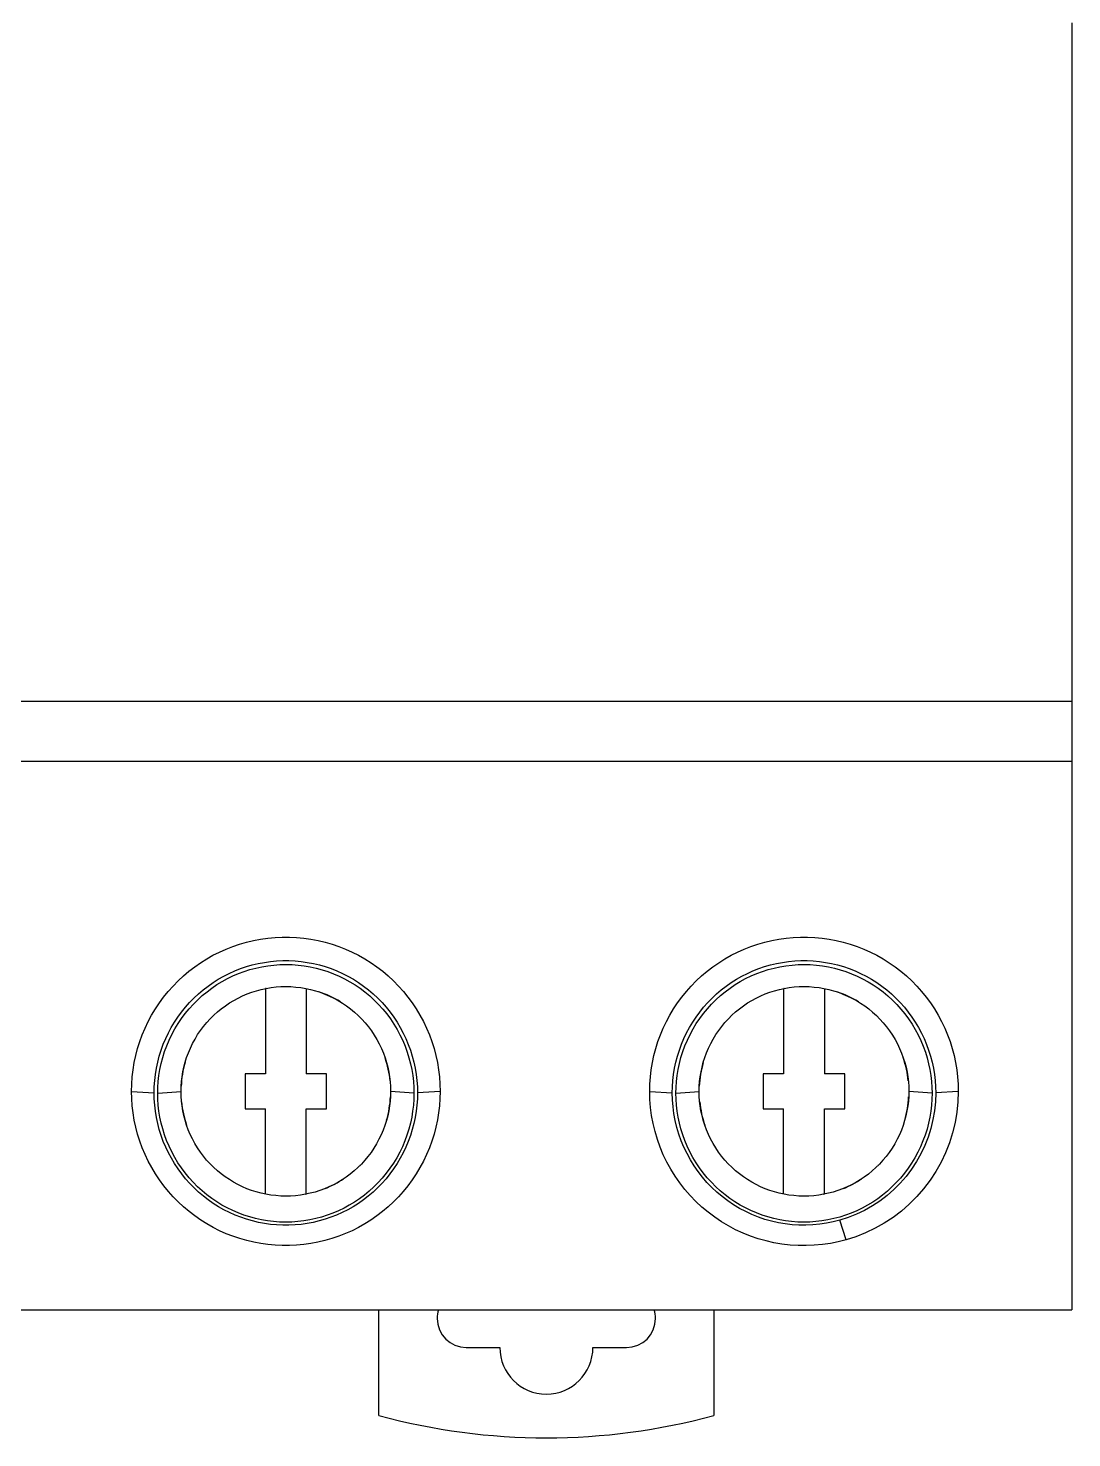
# Model space of a CAD drawing. Header units: millimetres. Extents: x 3609 to 5941, y 2453 to 3731.
# Drawn here: x 5596.36 to 5630.7, y 3349.38 to 3395.75 of the extents above; entities that cross this region are included whole.
import ezdxf

# ---------------------------------------------------------------- set-up
doc = ezdxf.new("R2010")
doc.units = ezdxf.units.MM

msp = doc.modelspace()

# ---------------------------------------------------------------- linework, layer by layer
for p, q in [((5630.697, 3395.923), (5630.697, 3373.609)), ((5562.029, 3373.609), (5630.697, 3373.609)), ((5630.697, 3373.609), (5630.697, 3371.635)), ((5562.029, 3371.635), (5630.697, 3371.635)), ((5630.697, 3371.635), (5630.697, 3353.593)), ((5602.872, 3365.455), (5603.094, 3365.542)), ((5603.094, 3365.542), (5603.319, 3365.618)), ((5603.319, 3365.618), (5603.547, 3365.684)), ((5603.547, 3365.684), (5603.778, 3365.739)), ((5603.778, 3365.739), (5604.011, 3365.783)), ((5604.011, 3365.783), (5604.247, 3365.817)), ((5604.247, 3365.817), (5604.483, 3365.839)), ((5604.483, 3365.839), (5604.72, 3365.85)), ((5604.72, 3365.85), (5604.958, 3365.85)), ((5604.958, 3365.85), (5605.195, 3365.839)), ((5605.195, 3365.839), (5605.431, 3365.817)), ((5605.431, 3365.817), (5605.667, 3365.783)), ((5605.667, 3365.783), (5605.9, 3365.739)), ((5605.9, 3365.739), (5606.131, 3365.684)), ((5606.131, 3365.684), (5606.359, 3365.618)), ((5606.359, 3365.618), (5606.584, 3365.542)), ((5606.584, 3365.542), (5606.806, 3365.455)), ((5619.92, 3365.455), (5620.141, 3365.542)), ((5620.141, 3365.542), (5620.366, 3365.618)), ((5620.366, 3365.618), (5620.594, 3365.684)), ((5620.594, 3365.684), (5620.825, 3365.739)), ((5620.825, 3365.739), (5621.059, 3365.783)), ((5621.059, 3365.783), (5621.294, 3365.817)), ((5621.294, 3365.817), (5621.53, 3365.839)), ((5621.53, 3365.839), (5621.767, 3365.85)), ((5621.767, 3365.85), (5622.005, 3365.85)), ((5622.005, 3365.85), (5622.242, 3365.839)), ((5622.242, 3365.839), (5622.479, 3365.817)), ((5622.479, 3365.817), (5622.714, 3365.783)), ((5622.714, 3365.783), (5622.947, 3365.739)), ((5622.947, 3365.739), (5623.178, 3365.684)), ((5623.178, 3365.684), (5623.407, 3365.618)), ((5623.407, 3365.618), (5623.632, 3365.542)), ((5623.632, 3365.542), (5623.853, 3365.455)), ((5601.84, 3364.871), (5602.035, 3365.007)), ((5602.035, 3365.007), (5602.236, 3365.133)), ((5602.236, 3365.133), (5602.443, 3365.25)), ((5602.443, 3365.25), (5602.655, 3365.358)), ((5602.655, 3365.358), (5602.872, 3365.455)), ((5603.934, 3364.981), (5604.133, 3365.019)), ((5604.133, 3365.019), (5604.333, 3365.047)), ((5604.333, 3365.047), (5604.535, 3365.066)), ((5604.535, 3365.066), (5604.738, 3365.076)), ((5604.738, 3365.076), (5604.94, 3365.076)), ((5604.94, 3365.076), (5605.143, 3365.066)), ((5605.143, 3365.066), (5605.345, 3365.047)), ((5605.345, 3365.047), (5605.545, 3365.019)), ((5605.545, 3365.019), (5605.744, 3364.981)), ((5606.806, 3365.455), (5607.023, 3365.357)), ((5607.023, 3365.357), (5607.235, 3365.25)), ((5607.235, 3365.25), (5607.442, 3365.133)), ((5607.442, 3365.133), (5607.643, 3365.006)), ((5607.643, 3365.006), (5607.838, 3364.87)), ((5618.887, 3364.871), (5619.082, 3365.007)), ((5619.082, 3365.007), (5619.283, 3365.133)), ((5619.283, 3365.133), (5619.49, 3365.25)), ((5619.49, 3365.25), (5619.703, 3365.358)), ((5619.703, 3365.358), (5619.92, 3365.455)), ((5620.981, 3364.981), (5621.18, 3365.019)), ((5621.18, 3365.019), (5621.381, 3365.047)), ((5621.381, 3365.047), (5621.582, 3365.066)), ((5621.582, 3365.066), (5621.785, 3365.076)), ((5621.785, 3365.076), (5621.987, 3365.076)), ((5621.987, 3365.076), (5622.19, 3365.066)), ((5622.19, 3365.066), (5622.392, 3365.047)), ((5622.392, 3365.047), (5622.592, 3365.019)), ((5622.592, 3365.019), (5622.792, 3364.981)), ((5623.853, 3365.455), (5624.07, 3365.357)), ((5624.07, 3365.357), (5624.282, 3365.25)), ((5624.282, 3365.25), (5624.489, 3365.133)), ((5624.489, 3365.133), (5624.69, 3365.006)), ((5624.69, 3365.006), (5624.885, 3364.87)), ((5601.295, 3364.41), (5601.469, 3364.572)), ((5601.469, 3364.572), (5601.651, 3364.726)), ((5601.651, 3364.726), (5601.84, 3364.871)), ((5602.618, 3364.462), (5602.795, 3364.562)), ((5602.795, 3364.562), (5602.976, 3364.654)), ((5602.919, 3364.484), (5603.099, 3364.571)), ((5602.976, 3364.654), (5603.161, 3364.737)), ((5603.099, 3364.571), (5603.282, 3364.65)), ((5603.161, 3364.737), (5603.35, 3364.812)), ((5603.282, 3364.65), (5603.469, 3364.719)), ((5603.35, 3364.812), (5603.542, 3364.877)), ((5603.469, 3364.719), (5603.659, 3364.78)), ((5603.542, 3364.877), (5603.736, 3364.934)), ((5603.659, 3364.78), (5603.852, 3364.832)), ((5603.736, 3364.934), (5603.934, 3364.981)), ((5603.852, 3364.832), (5604.048, 3364.874)), ((5604.048, 3364.874), (5604.246, 3364.907)), ((5604.246, 3364.907), (5604.445, 3364.931)), ((5604.445, 3364.931), (5604.645, 3364.945)), ((5604.645, 3364.945), (5604.846, 3364.949)), ((5604.846, 3364.949), (5605.046, 3364.944)), ((5605.046, 3364.944), (5605.246, 3364.93)), ((5605.246, 3364.93), (5605.445, 3364.905)), ((5605.445, 3364.905), (5605.642, 3364.872)), ((5605.642, 3364.872), (5605.838, 3364.829)), ((5605.744, 3364.981), (5605.942, 3364.934)), ((5605.838, 3364.829), (5606.03, 3364.777)), ((5605.942, 3364.934), (5606.136, 3364.877)), ((5606.03, 3364.777), (5606.22, 3364.715)), ((5606.136, 3364.877), (5606.328, 3364.812)), ((5606.22, 3364.715), (5606.407, 3364.645)), ((5606.328, 3364.812), (5606.517, 3364.737)), ((5606.407, 3364.645), (5606.59, 3364.566)), ((5606.517, 3364.737), (5606.702, 3364.654)), ((5606.59, 3364.566), (5606.769, 3364.479)), ((5606.702, 3364.654), (5606.883, 3364.562)), ((5606.883, 3364.562), (5607.06, 3364.462)), ((5607.838, 3364.87), (5608.027, 3364.725)), ((5608.027, 3364.725), (5608.208, 3364.571)), ((5608.208, 3364.571), (5608.383, 3364.409)), ((5618.342, 3364.41), (5618.517, 3364.572)), ((5618.517, 3364.572), (5618.698, 3364.726)), ((5618.698, 3364.726), (5618.887, 3364.871)), ((5619.665, 3364.462), (5619.842, 3364.562)), ((5619.842, 3364.562), (5620.023, 3364.654)), ((5619.966, 3364.484), (5620.146, 3364.571)), ((5620.023, 3364.654), (5620.208, 3364.737)), ((5620.146, 3364.571), (5620.329, 3364.65)), ((5620.208, 3364.737), (5620.397, 3364.812)), ((5620.329, 3364.65), (5620.516, 3364.719)), ((5620.397, 3364.812), (5620.589, 3364.877)), ((5620.516, 3364.719), (5620.707, 3364.78)), ((5620.589, 3364.877), (5620.784, 3364.934)), ((5620.707, 3364.78), (5620.9, 3364.832)), ((5620.784, 3364.934), (5620.981, 3364.981)), ((5620.9, 3364.832), (5621.095, 3364.874)), ((5621.095, 3364.874), (5621.293, 3364.907)), ((5621.293, 3364.907), (5621.492, 3364.931)), ((5621.492, 3364.931), (5621.692, 3364.945)), ((5621.692, 3364.945), (5621.893, 3364.949)), ((5621.893, 3364.949), (5622.094, 3364.944)), ((5622.094, 3364.944), (5622.294, 3364.93)), ((5622.294, 3364.93), (5622.492, 3364.905)), ((5622.492, 3364.905), (5622.69, 3364.872)), ((5622.69, 3364.872), (5622.885, 3364.829)), ((5622.792, 3364.981), (5622.989, 3364.934)), ((5622.885, 3364.829), (5623.078, 3364.777)), ((5622.989, 3364.934), (5623.183, 3364.877)), ((5623.078, 3364.777), (5623.267, 3364.715)), ((5623.183, 3364.877), (5623.375, 3364.812)), ((5623.267, 3364.715), (5623.454, 3364.645)), ((5623.375, 3364.812), (5623.564, 3364.737)), ((5623.454, 3364.645), (5623.637, 3364.566)), ((5623.564, 3364.737), (5623.749, 3364.654)), ((5623.637, 3364.566), (5623.816, 3364.479)), ((5623.749, 3364.654), (5623.93, 3364.562)), ((5623.93, 3364.562), (5624.107, 3364.462)), ((5624.885, 3364.87), (5625.074, 3364.725)), ((5625.074, 3364.725), (5625.256, 3364.571)), ((5625.256, 3364.571), (5625.43, 3364.409)), ((5600.97, 3364.061), (5601.129, 3364.239)), ((5601.129, 3364.239), (5601.295, 3364.41)), ((5601.964, 3363.981), (5602.119, 3364.113)), ((5602.119, 3364.113), (5602.28, 3364.237)), ((5602.246, 3364.052), (5602.407, 3364.172)), ((5602.28, 3364.237), (5602.446, 3364.353)), ((5602.407, 3364.172), (5602.573, 3364.285)), ((5602.446, 3364.353), (5602.618, 3364.462)), ((5602.573, 3364.285), (5602.744, 3364.389)), ((5602.744, 3364.389), (5602.919, 3364.484)), ((5603.718, 3364.036), (5603.874, 3364.085)), ((5603.874, 3364.085), (5604.032, 3364.127)), ((5604.032, 3364.127), (5604.192, 3364.162)), ((5604.168, 3364.157), (5604.168, 3361.35)), ((5604.192, 3364.162), (5604.353, 3364.189)), ((5604.353, 3364.189), (5604.516, 3364.208)), ((5604.516, 3364.208), (5604.68, 3364.219)), ((5604.68, 3364.219), (5604.845, 3364.223)), ((5604.845, 3364.223), (5605.009, 3364.219)), ((5605.009, 3364.219), (5605.172, 3364.207)), ((5605.172, 3364.207), (5605.335, 3364.187)), ((5605.335, 3364.187), (5605.496, 3364.16)), ((5605.496, 3364.16), (5605.656, 3364.125)), ((5605.509, 3364.157), (5605.509, 3361.35)), ((5605.656, 3364.125), (5605.814, 3364.082)), ((5605.814, 3364.082), (5605.969, 3364.033)), ((5606.769, 3364.479), (5606.944, 3364.382)), ((5606.944, 3364.382), (5607.115, 3364.278)), ((5607.06, 3364.462), (5607.231, 3364.353)), ((5607.115, 3364.278), (5607.281, 3364.165)), ((5607.231, 3364.353), (5607.398, 3364.237)), ((5607.281, 3364.165), (5607.442, 3364.044)), ((5607.398, 3364.237), (5607.559, 3364.112)), ((5607.559, 3364.112), (5607.714, 3363.98)), ((5608.383, 3364.409), (5608.549, 3364.239)), ((5608.549, 3364.239), (5608.708, 3364.061)), ((5618.017, 3364.061), (5618.176, 3364.239)), ((5618.176, 3364.239), (5618.342, 3364.41)), ((5619.011, 3363.981), (5619.166, 3364.113)), ((5619.166, 3364.113), (5619.327, 3364.237)), ((5619.293, 3364.052), (5619.454, 3364.172)), ((5619.327, 3364.237), (5619.494, 3364.353)), ((5619.454, 3364.172), (5619.62, 3364.285)), ((5619.494, 3364.353), (5619.665, 3364.462)), ((5619.62, 3364.285), (5619.791, 3364.389)), ((5619.791, 3364.389), (5619.966, 3364.484)), ((5620.765, 3364.036), (5620.921, 3364.085)), ((5620.921, 3364.085), (5621.079, 3364.127)), ((5621.079, 3364.127), (5621.239, 3364.162)), ((5621.215, 3364.157), (5621.215, 3361.35)), ((5621.239, 3364.162), (5621.401, 3364.189)), ((5621.401, 3364.189), (5621.564, 3364.208)), ((5621.564, 3364.208), (5621.727, 3364.219)), ((5621.727, 3364.219), (5621.892, 3364.223)), ((5621.892, 3364.223), (5622.056, 3364.219)), ((5622.056, 3364.219), (5622.219, 3364.207)), ((5622.219, 3364.207), (5622.382, 3364.187)), ((5622.382, 3364.187), (5622.543, 3364.16)), ((5622.543, 3364.16), (5622.703, 3364.125)), ((5622.556, 3364.157), (5622.556, 3361.35)), ((5622.703, 3364.125), (5622.861, 3364.082)), ((5622.861, 3364.082), (5623.016, 3364.033)), ((5623.816, 3364.479), (5623.992, 3364.382)), ((5623.992, 3364.382), (5624.162, 3364.278)), ((5624.107, 3364.462), (5624.279, 3364.353)), ((5624.162, 3364.278), (5624.329, 3364.165)), ((5624.279, 3364.353), (5624.445, 3364.237)), ((5624.329, 3364.165), (5624.49, 3364.044)), ((5624.445, 3364.237), (5624.606, 3364.112)), ((5624.606, 3364.112), (5624.761, 3363.98)), ((5625.43, 3364.409), (5625.596, 3364.239)), ((5625.596, 3364.239), (5625.755, 3364.061)), ((5600.547, 3363.486), (5600.679, 3363.684)), ((5600.679, 3363.684), (5600.82, 3363.876)), ((5600.82, 3363.876), (5600.97, 3364.061)), ((5601.538, 3363.544), (5601.673, 3363.696)), ((5601.661, 3363.494), (5601.797, 3363.645)), ((5601.673, 3363.696), (5601.815, 3363.842)), ((5601.797, 3363.645), (5601.941, 3363.788)), ((5601.815, 3363.842), (5601.964, 3363.981)), ((5601.941, 3363.788), (5602.091, 3363.924)), ((5602.091, 3363.924), (5602.246, 3364.052)), ((5602.849, 3363.591), (5602.985, 3363.682)), ((5602.985, 3363.682), (5603.125, 3363.767)), ((5603.125, 3363.767), (5603.268, 3363.845)), ((5603.268, 3363.845), (5603.415, 3363.915)), ((5603.415, 3363.915), (5603.565, 3363.979)), ((5603.565, 3363.979), (5603.718, 3364.036)), ((5605.969, 3364.033), (5606.122, 3363.976)), ((5606.122, 3363.976), (5606.272, 3363.911)), ((5606.272, 3363.911), (5606.418, 3363.84)), ((5606.418, 3363.84), (5606.562, 3363.762)), ((5606.562, 3363.762), (5606.701, 3363.677)), ((5606.701, 3363.677), (5606.837, 3363.585)), ((5607.442, 3364.044), (5607.598, 3363.915)), ((5607.598, 3363.915), (5607.747, 3363.778)), ((5607.714, 3363.98), (5607.863, 3363.841)), ((5607.747, 3363.778), (5607.891, 3363.633)), ((5607.863, 3363.841), (5608.005, 3363.696)), ((5607.891, 3363.633), (5608.027, 3363.482)), ((5608.005, 3363.696), (5608.14, 3363.543)), ((5608.708, 3364.061), (5608.858, 3363.876)), ((5608.858, 3363.876), (5608.999, 3363.684)), ((5608.999, 3363.684), (5609.131, 3363.485)), ((5617.594, 3363.486), (5617.726, 3363.684)), ((5617.726, 3363.684), (5617.867, 3363.876)), ((5617.867, 3363.876), (5618.017, 3364.061)), ((5618.585, 3363.544), (5618.72, 3363.696)), ((5618.708, 3363.494), (5618.845, 3363.645)), ((5618.72, 3363.696), (5618.862, 3363.842)), ((5618.845, 3363.645), (5618.988, 3363.788)), ((5618.862, 3363.842), (5619.011, 3363.981)), ((5618.988, 3363.788), (5619.138, 3363.924)), ((5619.138, 3363.924), (5619.293, 3364.052)), ((5619.896, 3363.591), (5620.032, 3363.682)), ((5620.032, 3363.682), (5620.172, 3363.767)), ((5620.172, 3363.767), (5620.315, 3363.845)), ((5620.315, 3363.845), (5620.462, 3363.915)), ((5620.462, 3363.915), (5620.612, 3363.979)), ((5620.612, 3363.979), (5620.765, 3364.036)), ((5623.016, 3364.033), (5623.169, 3363.976)), ((5623.169, 3363.976), (5623.319, 3363.911)), ((5623.319, 3363.911), (5623.465, 3363.84)), ((5623.465, 3363.84), (5623.609, 3363.762)), ((5623.609, 3363.762), (5623.749, 3363.677)), ((5623.749, 3363.677), (5623.884, 3363.585)), ((5624.49, 3364.044), (5624.645, 3363.915)), ((5624.645, 3363.915), (5624.795, 3363.778)), ((5624.761, 3363.98), (5624.91, 3363.841)), ((5624.795, 3363.778), (5624.938, 3363.633)), ((5624.91, 3363.841), (5625.052, 3363.696)), ((5624.938, 3363.633), (5625.074, 3363.482)), ((5625.052, 3363.696), (5625.187, 3363.543)), ((5625.755, 3364.061), (5625.905, 3363.876)), ((5625.905, 3363.876), (5626.046, 3363.684)), ((5626.046, 3363.684), (5626.178, 3363.485)), ((5600.312, 3363.071), (5600.424, 3363.281)), ((5600.424, 3363.281), (5600.547, 3363.486)), ((5601.177, 3363.05), (5601.289, 3363.22)), ((5601.289, 3363.22), (5601.41, 3363.385)), ((5601.294, 3363.003), (5601.408, 3363.173)), ((5601.408, 3363.173), (5601.531, 3363.337)), ((5601.41, 3363.385), (5601.538, 3363.544)), ((5601.531, 3363.337), (5601.661, 3363.494)), ((5602.238, 3363.039), (5602.35, 3363.162)), ((5602.35, 3363.162), (5602.468, 3363.279)), ((5602.468, 3363.279), (5602.59, 3363.389)), ((5602.59, 3363.389), (5602.717, 3363.493)), ((5602.717, 3363.493), (5602.849, 3363.591)), ((5606.837, 3363.585), (5606.969, 3363.486)), ((5606.969, 3363.486), (5607.096, 3363.381)), ((5607.096, 3363.381), (5607.219, 3363.27)), ((5607.219, 3363.27), (5607.336, 3363.153)), ((5607.336, 3363.153), (5607.448, 3363.029)), ((5608.027, 3363.482), (5608.157, 3363.324)), ((5608.14, 3363.543), (5608.268, 3363.384)), ((5608.157, 3363.324), (5608.279, 3363.159)), ((5608.268, 3363.384), (5608.388, 3363.22)), ((5608.279, 3363.159), (5608.393, 3362.988)), ((5608.388, 3363.22), (5608.501, 3363.05)), ((5609.131, 3363.485), (5609.253, 3363.28)), ((5609.253, 3363.28), (5609.366, 3363.07)), ((5617.359, 3363.071), (5617.472, 3363.281)), ((5617.472, 3363.281), (5617.594, 3363.486)), ((5618.224, 3363.05), (5618.336, 3363.22)), ((5618.336, 3363.22), (5618.457, 3363.385)), ((5618.341, 3363.003), (5618.456, 3363.173)), ((5618.456, 3363.173), (5618.578, 3363.337)), ((5618.457, 3363.385), (5618.585, 3363.544)), ((5618.578, 3363.337), (5618.708, 3363.494)), ((5619.286, 3363.039), (5619.398, 3363.162)), ((5619.398, 3363.162), (5619.515, 3363.279)), ((5619.515, 3363.279), (5619.637, 3363.389)), ((5619.637, 3363.389), (5619.765, 3363.493)), ((5619.765, 3363.493), (5619.896, 3363.591)), ((5623.884, 3363.585), (5624.016, 3363.486)), ((5624.016, 3363.486), (5624.143, 3363.381)), ((5624.143, 3363.381), (5624.266, 3363.27)), ((5624.266, 3363.27), (5624.383, 3363.153)), ((5624.383, 3363.153), (5624.495, 3363.029)), ((5625.074, 3363.482), (5625.204, 3363.324)), ((5625.187, 3363.543), (5625.315, 3363.384)), ((5625.204, 3363.324), (5625.326, 3363.159)), ((5625.315, 3363.384), (5625.436, 3363.22)), ((5625.326, 3363.159), (5625.44, 3362.988)), ((5625.436, 3363.22), (5625.548, 3363.05)), ((5626.178, 3363.485), (5626.3, 3363.28)), ((5626.3, 3363.28), (5626.413, 3363.07)), ((5600.116, 3362.636), (5600.209, 3362.856)), ((5600.209, 3362.856), (5600.312, 3363.071)), ((5600.888, 3362.51), (5600.976, 3362.695)), ((5600.976, 3362.695), (5601.072, 3362.875)), ((5601.072, 3362.875), (5601.177, 3363.05)), ((5601.09, 3362.646), (5601.188, 3362.827)), ((5601.188, 3362.827), (5601.294, 3363.003)), ((5601.938, 3362.64), (5602.032, 3362.778)), ((5602.032, 3362.778), (5602.132, 3362.911)), ((5602.132, 3362.911), (5602.238, 3363.039)), ((5607.448, 3363.029), (5607.554, 3362.901)), ((5607.554, 3362.901), (5607.653, 3362.767)), ((5607.653, 3362.767), (5607.747, 3362.628)), ((5608.393, 3362.988), (5608.498, 3362.812)), ((5608.498, 3362.812), (5608.595, 3362.631)), ((5608.501, 3363.05), (5608.606, 3362.874)), ((5608.606, 3362.874), (5608.702, 3362.694)), ((5608.702, 3362.694), (5608.79, 3362.51)), ((5609.366, 3363.07), (5609.469, 3362.855)), ((5609.469, 3362.855), (5609.562, 3362.635)), ((5617.163, 3362.636), (5617.256, 3362.856)), ((5617.256, 3362.856), (5617.359, 3363.071)), ((5617.935, 3362.51), (5618.023, 3362.695)), ((5618.023, 3362.695), (5618.119, 3362.875)), ((5618.119, 3362.875), (5618.224, 3363.05)), ((5618.137, 3362.646), (5618.235, 3362.827)), ((5618.235, 3362.827), (5618.341, 3363.003)), ((5618.986, 3362.64), (5619.079, 3362.778)), ((5619.079, 3362.778), (5619.179, 3362.911)), ((5619.179, 3362.911), (5619.286, 3363.039)), ((5624.495, 3363.029), (5624.601, 3362.901)), ((5624.601, 3362.901), (5624.7, 3362.767)), ((5624.7, 3362.767), (5624.794, 3362.628)), ((5625.44, 3362.988), (5625.545, 3362.812)), ((5625.545, 3362.812), (5625.642, 3362.631)), ((5625.548, 3363.05), (5625.653, 3362.874)), ((5625.653, 3362.874), (5625.749, 3362.694)), ((5625.749, 3362.694), (5625.837, 3362.51)), ((5626.413, 3363.07), (5626.516, 3362.855)), ((5626.516, 3362.855), (5626.609, 3362.635)), ((5599.962, 3362.184), (5600.034, 3362.412)), ((5600.034, 3362.412), (5600.116, 3362.636)), ((5600.738, 3362.129), (5600.809, 3362.322)), ((5600.809, 3362.322), (5600.888, 3362.51)), ((5600.851, 3362.081), (5600.922, 3362.273)), ((5600.922, 3362.273), (5601.001, 3362.462)), ((5601.001, 3362.462), (5601.09, 3362.646)), ((5601.699, 3362.2), (5601.772, 3362.35)), ((5601.772, 3362.35), (5601.851, 3362.497)), ((5601.851, 3362.497), (5601.938, 3362.64)), ((5607.747, 3362.628), (5607.833, 3362.485)), ((5607.833, 3362.485), (5607.912, 3362.338)), ((5607.912, 3362.338), (5607.984, 3362.187)), ((5608.595, 3362.631), (5608.683, 3362.446)), ((5608.683, 3362.446), (5608.761, 3362.259)), ((5608.761, 3362.259), (5608.831, 3362.068)), ((5608.79, 3362.51), (5608.869, 3362.321)), ((5608.869, 3362.321), (5608.939, 3362.129)), ((5609.562, 3362.635), (5609.644, 3362.411)), ((5609.644, 3362.411), (5609.715, 3362.183)), ((5617.009, 3362.184), (5617.081, 3362.412)), ((5617.081, 3362.412), (5617.163, 3362.636)), ((5617.786, 3362.129), (5617.856, 3362.322)), ((5617.856, 3362.322), (5617.935, 3362.51)), ((5617.899, 3362.081), (5617.969, 3362.273)), ((5617.969, 3362.273), (5618.048, 3362.462)), ((5618.048, 3362.462), (5618.137, 3362.646)), ((5618.746, 3362.2), (5618.819, 3362.35)), ((5618.819, 3362.35), (5618.899, 3362.497)), ((5618.899, 3362.497), (5618.986, 3362.64)), ((5624.794, 3362.628), (5624.88, 3362.485)), ((5624.88, 3362.485), (5624.959, 3362.338)), ((5624.959, 3362.338), (5625.031, 3362.187)), ((5625.642, 3362.631), (5625.73, 3362.446)), ((5625.73, 3362.446), (5625.809, 3362.259)), ((5625.809, 3362.259), (5625.878, 3362.068)), ((5625.837, 3362.51), (5625.916, 3362.321)), ((5625.916, 3362.321), (5625.986, 3362.129)), ((5626.609, 3362.635), (5626.691, 3362.411)), ((5626.691, 3362.411), (5626.763, 3362.183)), ((5599.851, 3361.719), (5599.901, 3361.953)), ((5599.901, 3361.953), (5599.962, 3362.184)), ((5600.625, 3361.736), (5600.677, 3361.934)), ((5600.677, 3361.934), (5600.738, 3362.129)), ((5600.739, 3361.693), (5600.791, 3361.888)), ((5600.791, 3361.888), (5600.851, 3362.081)), ((5601.527, 3361.733), (5601.576, 3361.89)), ((5601.576, 3361.89), (5601.634, 3362.046)), ((5601.634, 3362.046), (5601.699, 3362.2)), ((5607.984, 3362.187), (5608.048, 3362.034)), ((5608.048, 3362.034), (5608.105, 3361.88)), ((5608.105, 3361.88), (5608.154, 3361.724)), ((5608.831, 3362.068), (5608.89, 3361.877)), ((5608.89, 3361.877), (5608.94, 3361.684)), ((5608.939, 3362.129), (5609, 3361.934)), ((5609, 3361.934), (5609.052, 3361.736)), ((5609.715, 3362.183), (5609.776, 3361.952)), ((5609.776, 3361.952), (5609.826, 3361.719)), ((5616.899, 3361.719), (5616.949, 3361.953)), ((5616.949, 3361.953), (5617.009, 3362.184)), ((5617.673, 3361.736), (5617.725, 3361.934)), ((5617.725, 3361.934), (5617.786, 3362.129)), ((5617.787, 3361.693), (5617.838, 3361.888)), ((5617.838, 3361.888), (5617.899, 3362.081)), ((5618.574, 3361.733), (5618.624, 3361.89)), ((5618.624, 3361.89), (5618.681, 3362.046)), ((5618.681, 3362.046), (5618.746, 3362.2)), ((5625.031, 3362.187), (5625.095, 3362.034)), ((5625.095, 3362.034), (5625.152, 3361.88)), ((5625.152, 3361.88), (5625.201, 3361.724)), ((5625.878, 3362.068), (5625.937, 3361.877)), ((5625.937, 3361.877), (5625.987, 3361.684)), ((5625.986, 3362.129), (5626.047, 3361.934)), ((5626.047, 3361.934), (5626.099, 3361.736)), ((5626.763, 3362.183), (5626.823, 3361.952)), ((5626.823, 3361.952), (5626.873, 3361.719)), ((5599.785, 3361.248), (5599.813, 3361.484)), ((5599.813, 3361.484), (5599.851, 3361.719)), ((5600.526, 3361.132), (5600.549, 3361.334)), ((5600.549, 3361.334), (5600.583, 3361.536)), ((5600.583, 3361.536), (5600.625, 3361.736)), ((5600.643, 3361.103), (5600.666, 3361.3)), ((5600.666, 3361.3), (5600.698, 3361.497)), ((5600.698, 3361.497), (5600.739, 3361.693)), ((5601.424, 3361.255), (5601.451, 3361.415)), ((5601.451, 3361.415), (5601.485, 3361.574)), ((5601.485, 3361.574), (5601.527, 3361.733)), ((5603.498, 3361.35), (5603.498, 3360.201)), ((5604.168, 3361.35), (5603.498, 3361.35)), ((5606.179, 3361.35), (5605.509, 3361.35)), ((5606.179, 3360.201), (5606.179, 3361.35)), ((5608.154, 3361.724), (5608.194, 3361.567)), ((5608.194, 3361.567), (5608.228, 3361.409)), ((5608.228, 3361.409), (5608.254, 3361.251)), ((5608.94, 3361.684), (5608.981, 3361.49)), ((5608.981, 3361.49), (5609.012, 3361.295)), ((5609.012, 3361.295), (5609.035, 3361.1)), ((5609.052, 3361.736), (5609.095, 3361.536)), ((5609.095, 3361.536), (5609.128, 3361.334)), ((5609.128, 3361.334), (5609.152, 3361.132)), ((5609.826, 3361.719), (5609.865, 3361.484)), ((5609.865, 3361.484), (5609.893, 3361.248)), ((5616.832, 3361.248), (5616.86, 3361.484)), ((5616.86, 3361.484), (5616.899, 3361.719)), ((5617.573, 3361.132), (5617.597, 3361.334)), ((5617.597, 3361.334), (5617.63, 3361.536)), ((5617.63, 3361.536), (5617.673, 3361.736)), ((5617.69, 3361.103), (5617.713, 3361.3)), ((5617.713, 3361.3), (5617.745, 3361.497)), ((5617.745, 3361.497), (5617.787, 3361.693)), ((5618.472, 3361.255), (5618.498, 3361.415)), ((5618.498, 3361.415), (5618.532, 3361.574)), ((5618.532, 3361.574), (5618.574, 3361.733)), ((5620.545, 3361.35), (5620.545, 3360.201)), ((5621.215, 3361.35), (5620.545, 3361.35)), ((5623.227, 3361.35), (5622.556, 3361.35)), ((5623.227, 3360.201), (5623.227, 3361.35)), ((5625.201, 3361.724), (5625.242, 3361.567)), ((5625.242, 3361.567), (5625.275, 3361.409)), ((5625.275, 3361.409), (5625.301, 3361.251)), ((5625.987, 3361.684), (5626.028, 3361.49)), ((5626.028, 3361.49), (5626.06, 3361.295)), ((5626.06, 3361.295), (5626.082, 3361.1)), ((5626.099, 3361.736), (5626.142, 3361.536)), ((5626.142, 3361.536), (5626.175, 3361.334)), ((5626.175, 3361.334), (5626.199, 3361.132)), ((5626.873, 3361.719), (5626.912, 3361.484)), ((5626.912, 3361.484), (5626.94, 3361.248)), ((5599.763, 3360.775), (5599.768, 3361.012)), ((5599.768, 3361.012), (5599.785, 3361.248)), ((5600.507, 3360.726), (5600.512, 3360.929)), ((5600.512, 3360.929), (5600.526, 3361.132)), ((5600.625, 3360.711), (5600.629, 3360.907)), ((5600.629, 3360.907), (5600.643, 3361.103)), ((5601.391, 3360.775), (5601.395, 3360.935)), ((5601.395, 3360.935), (5601.406, 3361.095)), ((5601.406, 3361.095), (5601.424, 3361.255)), ((5608.254, 3361.251), (5608.272, 3361.092)), ((5608.272, 3361.092), (5608.283, 3360.934)), ((5608.283, 3360.934), (5608.286, 3360.775)), ((5609.035, 3361.1), (5609.048, 3360.905)), ((5609.048, 3360.905), (5609.052, 3360.711)), ((5609.152, 3361.132), (5609.166, 3360.929)), ((5609.166, 3360.929), (5609.17, 3360.726)), ((5609.893, 3361.248), (5609.909, 3361.012)), ((5609.909, 3361.012), (5609.915, 3360.775)), ((5616.81, 3360.775), (5616.815, 3361.012)), ((5616.815, 3361.012), (5616.832, 3361.248)), ((5617.554, 3360.726), (5617.559, 3360.929)), ((5617.559, 3360.929), (5617.573, 3361.132)), ((5617.672, 3360.711), (5617.676, 3360.907)), ((5617.676, 3360.907), (5617.69, 3361.103)), ((5618.438, 3360.775), (5618.442, 3360.935)), ((5618.442, 3360.935), (5618.453, 3361.095)), ((5618.453, 3361.095), (5618.472, 3361.255)), ((5625.301, 3361.251), (5625.319, 3361.092)), ((5625.319, 3361.092), (5625.33, 3360.934)), ((5625.33, 3360.934), (5625.334, 3360.775)), ((5626.082, 3361.1), (5626.095, 3360.905)), ((5626.095, 3360.905), (5626.099, 3360.711)), ((5626.199, 3361.132), (5626.213, 3360.929)), ((5626.213, 3360.929), (5626.218, 3360.726)), ((5626.94, 3361.248), (5626.956, 3361.012)), ((5626.956, 3361.012), (5626.962, 3360.775)), ((5599.768, 3360.54), (5599.763, 3360.775)), ((5599.763, 3360.775), (5600.507, 3360.726)), ((5599.785, 3360.304), (5599.768, 3360.54)), ((5600.511, 3360.524), (5600.507, 3360.726)), ((5600.526, 3360.321), (5600.511, 3360.524)), ((5600.625, 3360.711), (5601.391, 3360.775)), ((5600.629, 3360.515), (5600.625, 3360.711)), ((5600.643, 3360.319), (5600.629, 3360.515)), ((5601.395, 3360.616), (5601.391, 3360.775)), ((5601.406, 3360.457), (5601.395, 3360.616)), ((5601.424, 3360.298), (5601.406, 3360.457)), ((5608.272, 3360.455), (5608.253, 3360.294)), ((5608.283, 3360.616), (5608.272, 3360.455)), ((5608.286, 3360.775), (5608.283, 3360.616)), ((5609.053, 3360.711), (5608.286, 3360.775)), ((5609.048, 3360.514), (5609.034, 3360.317)), ((5609.053, 3360.711), (5609.048, 3360.514)), ((5609.166, 3360.524), (5609.152, 3360.321)), ((5609.17, 3360.726), (5609.166, 3360.524)), ((5609.915, 3360.775), (5609.17, 3360.726)), ((5609.909, 3360.54), (5609.893, 3360.304)), ((5609.915, 3360.775), (5609.909, 3360.54)), ((5616.817, 3360.51), (5616.81, 3360.775)), ((5616.81, 3360.775), (5617.554, 3360.726)), ((5616.838, 3360.244), (5616.817, 3360.51)), ((5617.56, 3360.498), (5617.554, 3360.726)), ((5617.578, 3360.27), (5617.56, 3360.498)), ((5617.672, 3360.711), (5618.438, 3360.775)), ((5617.676, 3360.515), (5617.672, 3360.711)), ((5617.69, 3360.319), (5617.676, 3360.515)), ((5618.442, 3360.616), (5618.438, 3360.775)), ((5618.453, 3360.457), (5618.442, 3360.616)), ((5618.471, 3360.298), (5618.453, 3360.457)), ((5625.319, 3360.455), (5625.3, 3360.294)), ((5625.33, 3360.616), (5625.319, 3360.455)), ((5625.334, 3360.775), (5625.33, 3360.616)), ((5626.1, 3360.711), (5625.334, 3360.775)), ((5626.095, 3360.514), (5626.082, 3360.317)), ((5626.1, 3360.711), (5626.095, 3360.514)), ((5626.208, 3360.432), (5626.178, 3360.138)), ((5626.218, 3360.726), (5626.208, 3360.432)), ((5626.962, 3360.775), (5626.218, 3360.726)), ((5626.95, 3360.433), (5626.915, 3360.09)), ((5626.962, 3360.775), (5626.95, 3360.433)), ((5599.812, 3360.068), (5599.785, 3360.304)), ((5599.851, 3359.832), (5599.812, 3360.068)), ((5600.549, 3360.119), (5600.526, 3360.321)), ((5600.582, 3359.917), (5600.549, 3360.119)), ((5600.625, 3359.716), (5600.582, 3359.917)), ((5600.665, 3360.124), (5600.643, 3360.319)), ((5600.697, 3359.929), (5600.665, 3360.124)), ((5600.738, 3359.734), (5600.697, 3359.929)), ((5601.45, 3360.139), (5601.424, 3360.298)), ((5601.484, 3359.981), (5601.45, 3360.139)), ((5601.525, 3359.824), (5601.484, 3359.981)), ((5603.498, 3360.201), (5604.168, 3360.201)), ((5604.168, 3357.393), (5604.168, 3360.201)), ((5605.509, 3357.393), (5605.509, 3360.201)), ((5605.509, 3360.201), (5606.179, 3360.201)), ((5608.192, 3359.974), (5608.15, 3359.815)), ((5608.226, 3360.134), (5608.192, 3359.974)), ((5608.253, 3360.294), (5608.226, 3360.134)), ((5608.979, 3359.922), (5608.937, 3359.725)), ((5609.011, 3360.119), (5608.979, 3359.922)), ((5609.034, 3360.317), (5609.011, 3360.119)), ((5609.095, 3359.917), (5609.052, 3359.716)), ((5609.128, 3360.119), (5609.095, 3359.917)), ((5609.152, 3360.321), (5609.128, 3360.119)), ((5609.865, 3360.068), (5609.826, 3359.833)), ((5609.893, 3360.304), (5609.865, 3360.068)), ((5616.873, 3359.978), (5616.838, 3360.244)), ((5616.922, 3359.714), (5616.873, 3359.978)), ((5617.608, 3360.042), (5617.578, 3360.27)), ((5617.65, 3359.815), (5617.608, 3360.042)), ((5617.713, 3360.124), (5617.69, 3360.319)), ((5617.744, 3359.929), (5617.713, 3360.124)), ((5617.785, 3359.734), (5617.744, 3359.929)), ((5618.497, 3360.139), (5618.471, 3360.298)), ((5618.531, 3359.981), (5618.497, 3360.139)), ((5618.572, 3359.824), (5618.531, 3359.981)), ((5620.545, 3360.201), (5621.215, 3360.201)), ((5621.215, 3357.393), (5621.215, 3360.201)), ((5622.556, 3357.393), (5622.556, 3360.201)), ((5622.556, 3360.201), (5623.227, 3360.201)), ((5625.239, 3359.974), (5625.197, 3359.815)), ((5625.274, 3360.134), (5625.239, 3359.974)), ((5625.3, 3360.294), (5625.274, 3360.134)), ((5626.026, 3359.922), (5625.984, 3359.725)), ((5626.059, 3360.119), (5626.026, 3359.922)), ((5626.082, 3360.317), (5626.059, 3360.119)), ((5626.178, 3360.138), (5626.128, 3359.845)), ((5626.915, 3360.09), (5626.857, 3359.749)), ((5599.901, 3359.599), (5599.851, 3359.832)), ((5599.962, 3359.367), (5599.901, 3359.599)), ((5600.677, 3359.517), (5600.625, 3359.716)), ((5600.738, 3359.321), (5600.677, 3359.517)), ((5600.788, 3359.541), (5600.738, 3359.734)), ((5600.848, 3359.348), (5600.788, 3359.541)), ((5601.574, 3359.667), (5601.525, 3359.824)), ((5601.631, 3359.512), (5601.574, 3359.667)), ((5601.695, 3359.359), (5601.631, 3359.512)), ((5608.042, 3359.501), (5607.977, 3359.348)), ((5608.1, 3359.657), (5608.042, 3359.501)), ((5608.15, 3359.815), (5608.1, 3359.657)), ((5608.886, 3359.53), (5608.825, 3359.336)), ((5608.937, 3359.725), (5608.886, 3359.53)), ((5609, 3359.518), (5608.939, 3359.322)), ((5609.052, 3359.716), (5609, 3359.518)), ((5609.776, 3359.599), (5609.715, 3359.367)), ((5609.826, 3359.833), (5609.776, 3359.599)), ((5616.986, 3359.452), (5616.922, 3359.714)), ((5617.063, 3359.193), (5616.986, 3359.452)), ((5617.704, 3359.59), (5617.65, 3359.815)), ((5617.77, 3359.368), (5617.704, 3359.59)), ((5617.836, 3359.541), (5617.785, 3359.734)), ((5617.896, 3359.348), (5617.836, 3359.541)), ((5618.621, 3359.667), (5618.572, 3359.824)), ((5618.678, 3359.512), (5618.621, 3359.667)), ((5618.743, 3359.359), (5618.678, 3359.512)), ((5625.089, 3359.501), (5625.024, 3359.348)), ((5625.147, 3359.657), (5625.089, 3359.501)), ((5625.197, 3359.815), (5625.147, 3359.657)), ((5625.933, 3359.53), (5625.872, 3359.336)), ((5625.984, 3359.725), (5625.933, 3359.53)), ((5626.058, 3359.555), (5625.969, 3359.271)), ((5626.128, 3359.845), (5626.058, 3359.555)), ((5626.857, 3359.749), (5626.775, 3359.411)), ((5600.034, 3359.139), (5599.962, 3359.367)), ((5600.116, 3358.914), (5600.034, 3359.139)), ((5600.809, 3359.128), (5600.738, 3359.321)), ((5600.888, 3358.939), (5600.809, 3359.128)), ((5600.918, 3359.158), (5600.848, 3359.348)), ((5600.997, 3358.97), (5600.918, 3359.158)), ((5601.768, 3359.209), (5601.695, 3359.359)), ((5601.847, 3359.062), (5601.768, 3359.209)), ((5601.934, 3358.918), (5601.847, 3359.062)), ((5607.824, 3359.05), (5607.736, 3358.907)), ((5607.904, 3359.197), (5607.824, 3359.05)), ((5607.977, 3359.348), (5607.904, 3359.197)), ((5608.754, 3359.144), (5608.674, 3358.955)), ((5608.825, 3359.336), (5608.754, 3359.144)), ((5608.869, 3359.129), (5608.789, 3358.939)), ((5608.939, 3359.322), (5608.869, 3359.129)), ((5609.644, 3359.139), (5609.561, 3358.914)), ((5609.715, 3359.367), (5609.644, 3359.139)), ((5617.154, 3358.939), (5617.063, 3359.193)), ((5617.848, 3359.15), (5617.77, 3359.368)), ((5617.937, 3358.936), (5617.848, 3359.15)), ((5617.965, 3359.158), (5617.896, 3359.348)), ((5618.044, 3358.97), (5617.965, 3359.158)), ((5618.815, 3359.209), (5618.743, 3359.359)), ((5618.894, 3359.062), (5618.815, 3359.209)), ((5618.981, 3358.918), (5618.894, 3359.062)), ((5624.871, 3359.05), (5624.784, 3358.907)), ((5624.951, 3359.197), (5624.871, 3359.05)), ((5625.024, 3359.348), (5624.951, 3359.197)), ((5625.801, 3359.144), (5625.721, 3358.955)), ((5625.86, 3358.993), (5625.733, 3358.723)), ((5625.872, 3359.336), (5625.801, 3359.144)), ((5625.969, 3359.271), (5625.86, 3358.993)), ((5626.67, 3359.08), (5626.543, 3358.756)), ((5626.775, 3359.411), (5626.67, 3359.08)), ((5600.209, 3358.694), (5600.116, 3358.914)), ((5600.313, 3358.478), (5600.209, 3358.694)), ((5600.977, 3358.754), (5600.888, 3358.939)), ((5601.073, 3358.573), (5600.977, 3358.754)), ((5601.085, 3358.785), (5600.997, 3358.97)), ((5601.179, 3358.397), (5601.073, 3358.573)), ((5601.182, 3358.604), (5601.085, 3358.785)), ((5601.288, 3358.427), (5601.182, 3358.604)), ((5602.027, 3358.78), (5601.934, 3358.918)), ((5602.127, 3358.646), (5602.027, 3358.78)), ((5602.234, 3358.517), (5602.127, 3358.646)), ((5602.346, 3358.394), (5602.234, 3358.517)), ((5607.542, 3358.636), (5607.435, 3358.507)), ((5607.642, 3358.769), (5607.542, 3358.636)), ((5607.736, 3358.907), (5607.642, 3358.769)), ((5608.487, 3358.589), (5608.38, 3358.414)), ((5608.585, 3358.77), (5608.487, 3358.589)), ((5608.604, 3358.573), (5608.499, 3358.397)), ((5608.674, 3358.955), (5608.585, 3358.77)), ((5608.701, 3358.754), (5608.604, 3358.573)), ((5608.789, 3358.939), (5608.701, 3358.754)), ((5609.468, 3358.694), (5609.365, 3358.478)), ((5609.561, 3358.914), (5609.468, 3358.694)), ((5617.258, 3358.69), (5617.154, 3358.939)), ((5617.375, 3358.447), (5617.258, 3358.69)), ((5618.037, 3358.728), (5617.937, 3358.936)), ((5618.148, 3358.525), (5618.037, 3358.728)), ((5618.132, 3358.785), (5618.044, 3358.97)), ((5618.23, 3358.604), (5618.132, 3358.785)), ((5618.27, 3358.328), (5618.148, 3358.525)), ((5618.335, 3358.427), (5618.23, 3358.604)), ((5619.075, 3358.78), (5618.981, 3358.918)), ((5619.175, 3358.646), (5619.075, 3358.78)), ((5619.281, 3358.517), (5619.175, 3358.646)), ((5619.393, 3358.394), (5619.281, 3358.517)), ((5624.589, 3358.636), (5624.483, 3358.507)), ((5624.69, 3358.769), (5624.589, 3358.636)), ((5624.784, 3358.907), (5624.69, 3358.769)), ((5625.534, 3358.589), (5625.428, 3358.414)), ((5625.632, 3358.77), (5625.534, 3358.589)), ((5625.733, 3358.723), (5625.587, 3358.463)), ((5625.721, 3358.955), (5625.632, 3358.77)), ((5626.543, 3358.756), (5626.394, 3358.443)), ((5600.426, 3358.267), (5600.313, 3358.478)), ((5600.549, 3358.062), (5600.426, 3358.267)), ((5600.682, 3357.863), (5600.549, 3358.062)), ((5601.292, 3358.226), (5601.179, 3358.397)), ((5601.403, 3358.257), (5601.288, 3358.427)), ((5601.413, 3358.06), (5601.292, 3358.226)), ((5601.525, 3358.092), (5601.403, 3358.257)), ((5601.542, 3357.901), (5601.413, 3358.06)), ((5601.655, 3357.934), (5601.525, 3358.092)), ((5602.463, 3358.277), (5602.346, 3358.394)), ((5602.586, 3358.166), (5602.463, 3358.277)), ((5602.713, 3358.061), (5602.586, 3358.166)), ((5602.845, 3357.963), (5602.713, 3358.061)), ((5606.956, 3358.054), (5606.824, 3357.957)), ((5607.083, 3358.158), (5606.956, 3358.054)), ((5607.206, 3358.269), (5607.083, 3358.158)), ((5607.323, 3358.385), (5607.206, 3358.269)), ((5607.435, 3358.507), (5607.323, 3358.385)), ((5608.143, 3358.08), (5608.013, 3357.922)), ((5608.265, 3358.061), (5608.136, 3357.902)), ((5608.265, 3358.244), (5608.143, 3358.08)), ((5608.38, 3358.414), (5608.265, 3358.244)), ((5608.386, 3358.226), (5608.265, 3358.061)), ((5608.499, 3358.397), (5608.386, 3358.226)), ((5609.128, 3358.062), (5608.996, 3357.863)), ((5609.252, 3358.267), (5609.128, 3358.062)), ((5609.365, 3358.478), (5609.252, 3358.267)), ((5617.505, 3358.211), (5617.375, 3358.447)), ((5617.648, 3357.982), (5617.505, 3358.211)), ((5618.401, 3358.139), (5618.27, 3358.328)), ((5618.45, 3358.257), (5618.335, 3358.427)), ((5618.543, 3357.956), (5618.401, 3358.139)), ((5618.572, 3358.092), (5618.45, 3358.257)), ((5618.702, 3357.934), (5618.572, 3358.092)), ((5619.51, 3358.277), (5619.393, 3358.394)), ((5619.633, 3358.166), (5619.51, 3358.277)), ((5619.76, 3358.061), (5619.633, 3358.166)), ((5619.892, 3357.963), (5619.76, 3358.061)), ((5624.003, 3358.054), (5623.871, 3357.957)), ((5624.13, 3358.158), (5624.003, 3358.054)), ((5624.253, 3358.269), (5624.13, 3358.158)), ((5624.37, 3358.385), (5624.253, 3358.269)), ((5624.483, 3358.507), (5624.37, 3358.385)), ((5625.19, 3358.08), (5625.06, 3357.922)), ((5625.313, 3358.244), (5625.19, 3358.08)), ((5625.424, 3358.214), (5625.245, 3357.976)), ((5625.428, 3358.414), (5625.313, 3358.244)), ((5625.587, 3358.463), (5625.424, 3358.214)), ((5626.224, 3358.139), (5626.033, 3357.849)), ((5626.394, 3358.443), (5626.224, 3358.139)), ((5600.823, 3357.67), (5600.682, 3357.863)), ((5600.974, 3357.485), (5600.823, 3357.67)), ((5601.677, 3357.748), (5601.542, 3357.901)), ((5601.792, 3357.783), (5601.655, 3357.934)), ((5601.82, 3357.602), (5601.677, 3357.748)), ((5601.935, 3357.638), (5601.792, 3357.783)), ((5601.969, 3357.463), (5601.82, 3357.602)), ((5602.085, 3357.502), (5601.935, 3357.638)), ((5602.981, 3357.871), (5602.845, 3357.963)), ((5603.121, 3357.786), (5602.981, 3357.871)), ((5603.264, 3357.708), (5603.121, 3357.786)), ((5603.411, 3357.637), (5603.264, 3357.708)), ((5603.56, 3357.573), (5603.411, 3357.637)), ((5606.258, 3357.633), (5606.108, 3357.57)), ((5606.405, 3357.704), (5606.258, 3357.633)), ((5606.548, 3357.781), (5606.405, 3357.704)), ((5606.688, 3357.866), (5606.548, 3357.781)), ((5606.824, 3357.957), (5606.688, 3357.866)), ((5607.732, 3357.629), (5607.582, 3357.493)), ((5607.858, 3357.602), (5607.708, 3357.463)), ((5607.875, 3357.772), (5607.732, 3357.629)), ((5608, 3357.749), (5607.858, 3357.602)), ((5608.013, 3357.922), (5607.875, 3357.772)), ((5608.136, 3357.902), (5608, 3357.749)), ((5608.854, 3357.671), (5608.704, 3357.485)), ((5608.996, 3357.863), (5608.854, 3357.671)), ((5617.802, 3357.761), (5617.648, 3357.982)), ((5617.967, 3357.549), (5617.802, 3357.761)), ((5618.694, 3357.782), (5618.543, 3357.956)), ((5618.853, 3357.616), (5618.694, 3357.782)), ((5618.839, 3357.783), (5618.702, 3357.934)), ((5618.982, 3357.638), (5618.839, 3357.783)), ((5619.021, 3357.459), (5618.853, 3357.616)), ((5619.132, 3357.502), (5618.982, 3357.638)), ((5620.028, 3357.871), (5619.892, 3357.963)), ((5620.168, 3357.786), (5620.028, 3357.871)), ((5620.311, 3357.708), (5620.168, 3357.786)), ((5620.458, 3357.637), (5620.311, 3357.708)), ((5620.607, 3357.573), (5620.458, 3357.637)), ((5623.305, 3357.633), (5623.155, 3357.57)), ((5623.452, 3357.704), (5623.305, 3357.633)), ((5623.596, 3357.781), (5623.452, 3357.704)), ((5623.735, 3357.866), (5623.596, 3357.781)), ((5623.871, 3357.957), (5623.735, 3357.866)), ((5624.779, 3357.629), (5624.629, 3357.493)), ((5624.923, 3357.772), (5624.779, 3357.629)), ((5625.051, 3357.752), (5624.842, 3357.542)), ((5625.06, 3357.922), (5624.923, 3357.772)), ((5625.245, 3357.976), (5625.051, 3357.752)), ((5626.033, 3357.849), (5625.823, 3357.572)), ((5601.133, 3357.307), (5600.974, 3357.485)), ((5601.3, 3357.136), (5601.133, 3357.307)), ((5601.475, 3356.974), (5601.3, 3357.136)), ((5602.125, 3357.331), (5601.969, 3357.463)), ((5602.241, 3357.373), (5602.085, 3357.502)), ((5602.286, 3357.207), (5602.125, 3357.331)), ((5602.402, 3357.252), (5602.241, 3357.373)), ((5602.453, 3357.09), (5602.286, 3357.207)), ((5602.568, 3357.14), (5602.402, 3357.252)), ((5602.739, 3357.036), (5602.568, 3357.14)), ((5603.713, 3357.517), (5603.56, 3357.573)), ((5603.868, 3357.467), (5603.713, 3357.517)), ((5604.025, 3357.425), (5603.868, 3357.467)), ((5604.184, 3357.39), (5604.025, 3357.425)), ((5604.345, 3357.363), (5604.184, 3357.39)), ((5604.507, 3357.344), (5604.345, 3357.363)), ((5604.67, 3357.332), (5604.507, 3357.344)), ((5604.833, 3357.328), (5604.67, 3357.332)), ((5604.997, 3357.331), (5604.833, 3357.328)), ((5605.16, 3357.343), (5604.997, 3357.331)), ((5605.322, 3357.362), (5605.16, 3357.343)), ((5605.483, 3357.388), (5605.322, 3357.362)), ((5605.643, 3357.423), (5605.483, 3357.388)), ((5605.8, 3357.464), (5605.643, 3357.423)), ((5605.956, 3357.514), (5605.8, 3357.464)), ((5606.108, 3357.57), (5605.956, 3357.514)), ((5607.099, 3357.133), (5606.928, 3357.03)), ((5607.265, 3357.245), (5607.099, 3357.133)), ((5607.392, 3357.207), (5607.225, 3357.091)), ((5607.426, 3357.365), (5607.265, 3357.245)), ((5607.553, 3357.331), (5607.392, 3357.207)), ((5607.582, 3357.493), (5607.426, 3357.365)), ((5607.708, 3357.463), (5607.553, 3357.331)), ((5608.378, 3357.137), (5608.203, 3356.975)), ((5608.545, 3357.307), (5608.378, 3357.137)), ((5608.704, 3357.485), (5608.545, 3357.307)), ((5618.144, 3357.346), (5617.967, 3357.549)), ((5618.331, 3357.153), (5618.144, 3357.346)), ((5618.527, 3356.97), (5618.331, 3357.153)), ((5619.197, 3357.311), (5619.021, 3357.459)), ((5619.288, 3357.373), (5619.132, 3357.502)), ((5619.38, 3357.173), (5619.197, 3357.311)), ((5619.449, 3357.252), (5619.288, 3357.373)), ((5619.57, 3357.045), (5619.38, 3357.173)), ((5619.615, 3357.14), (5619.449, 3357.252)), ((5619.786, 3357.036), (5619.615, 3357.14)), ((5620.76, 3357.517), (5620.607, 3357.573)), ((5620.915, 3357.467), (5620.76, 3357.517)), ((5621.072, 3357.425), (5620.915, 3357.467)), ((5621.231, 3357.39), (5621.072, 3357.425)), ((5621.392, 3357.363), (5621.231, 3357.39)), ((5621.554, 3357.344), (5621.392, 3357.363)), ((5621.717, 3357.332), (5621.554, 3357.344)), ((5621.88, 3357.328), (5621.717, 3357.332)), ((5622.044, 3357.331), (5621.88, 3357.328)), ((5622.207, 3357.343), (5622.044, 3357.331)), ((5622.369, 3357.362), (5622.207, 3357.343)), ((5622.53, 3357.388), (5622.369, 3357.362)), ((5622.69, 3357.423), (5622.53, 3357.388)), ((5622.847, 3357.464), (5622.69, 3357.423)), ((5623.003, 3357.514), (5622.847, 3357.464)), ((5623.155, 3357.57), (5623.003, 3357.514)), ((5624.146, 3357.133), (5623.975, 3357.03)), ((5624.384, 3357.167), (5624.137, 3357.004)), ((5624.312, 3357.245), (5624.146, 3357.133)), ((5624.473, 3357.365), (5624.312, 3357.245)), ((5624.619, 3357.347), (5624.384, 3357.167)), ((5624.629, 3357.493), (5624.473, 3357.365)), ((5624.842, 3357.542), (5624.619, 3357.347)), ((5625.596, 3357.311), (5625.351, 3357.066)), ((5625.823, 3357.572), (5625.596, 3357.311)), ((5601.657, 3356.821), (5601.475, 3356.974)), ((5601.846, 3356.676), (5601.657, 3356.821)), ((5602.041, 3356.54), (5601.846, 3356.676)), ((5602.625, 3356.982), (5602.453, 3357.09)), ((5602.801, 3356.882), (5602.625, 3356.982)), ((5602.914, 3356.94), (5602.739, 3357.036)), ((5602.982, 3356.79), (5602.801, 3356.882)), ((5603.093, 3356.853), (5602.914, 3356.94)), ((5603.167, 3356.707), (5602.982, 3356.79)), ((5603.276, 3356.774), (5603.093, 3356.853)), ((5603.356, 3356.633), (5603.167, 3356.707)), ((5603.462, 3356.704), (5603.276, 3356.774)), ((5603.652, 3356.643), (5603.462, 3356.704)), ((5606.204, 3356.7), (5606.014, 3356.64)), ((5606.39, 3356.77), (5606.204, 3356.7)), ((5606.511, 3356.707), (5606.322, 3356.633)), ((5606.574, 3356.848), (5606.39, 3356.77)), ((5606.695, 3356.79), (5606.511, 3356.707)), ((5606.753, 3356.934), (5606.574, 3356.848)), ((5606.876, 3356.882), (5606.695, 3356.79)), ((5606.928, 3357.03), (5606.753, 3356.934)), ((5607.053, 3356.982), (5606.876, 3356.882)), ((5607.225, 3357.091), (5607.053, 3356.982)), ((5607.832, 3356.676), (5607.637, 3356.54)), ((5608.021, 3356.821), (5607.832, 3356.676)), ((5608.203, 3356.975), (5608.021, 3356.821)), ((5618.733, 3356.797), (5618.527, 3356.97)), ((5618.948, 3356.636), (5618.733, 3356.797)), ((5619.766, 3356.927), (5619.57, 3357.045)), ((5619.968, 3356.82), (5619.766, 3356.927)), ((5619.961, 3356.94), (5619.786, 3357.036)), ((5620.14, 3356.853), (5619.961, 3356.94)), ((5620.175, 3356.724), (5619.968, 3356.82)), ((5620.323, 3356.774), (5620.14, 3356.853)), ((5620.387, 3356.639), (5620.175, 3356.724)), ((5620.51, 3356.704), (5620.323, 3356.774)), ((5620.699, 3356.643), (5620.51, 3356.704)), ((5623.251, 3356.7), (5623.061, 3356.64)), ((5623.438, 3356.77), (5623.251, 3356.7)), ((5623.614, 3356.732), (5623.342, 3356.623)), ((5623.621, 3356.848), (5623.438, 3356.77)), ((5623.88, 3356.859), (5623.614, 3356.732)), ((5623.8, 3356.934), (5623.621, 3356.848)), ((5623.975, 3357.03), (5623.8, 3356.934)), ((5624.137, 3357.004), (5623.88, 3356.859)), ((5625.09, 3356.839), (5624.815, 3356.63)), ((5625.351, 3357.066), (5625.09, 3356.839)), ((5602.243, 3356.414), (5602.041, 3356.54)), ((5602.45, 3356.297), (5602.243, 3356.414)), ((5602.662, 3356.19), (5602.45, 3356.297)), ((5603.547, 3356.568), (5603.356, 3356.633)), ((5603.741, 3356.512), (5603.547, 3356.568)), ((5603.844, 3356.592), (5603.652, 3356.643)), ((5603.938, 3356.465), (5603.741, 3356.512)), ((5604.039, 3356.549), (5603.844, 3356.592)), ((5604.136, 3356.427), (5603.938, 3356.465)), ((5604.235, 3356.515), (5604.039, 3356.549)), ((5604.336, 3356.399), (5604.136, 3356.427)), ((5604.433, 3356.491), (5604.235, 3356.515)), ((5604.537, 3356.38), (5604.336, 3356.399)), ((5604.632, 3356.477), (5604.433, 3356.491)), ((5604.738, 3356.371), (5604.537, 3356.38)), ((5604.832, 3356.472), (5604.632, 3356.477)), ((5604.94, 3356.371), (5604.738, 3356.371)), ((5605.032, 3356.476), (5604.832, 3356.472)), ((5605.141, 3356.38), (5604.94, 3356.371)), ((5605.231, 3356.49), (5605.032, 3356.476)), ((5605.342, 3356.399), (5605.141, 3356.38)), ((5605.43, 3356.514), (5605.231, 3356.49)), ((5605.542, 3356.428), (5605.342, 3356.399)), ((5605.626, 3356.546), (5605.43, 3356.514)), ((5605.74, 3356.465), (5605.542, 3356.428)), ((5605.821, 3356.589), (5605.626, 3356.546)), ((5605.937, 3356.512), (5605.74, 3356.465)), ((5606.014, 3356.64), (5605.821, 3356.589)), ((5606.131, 3356.568), (5605.937, 3356.512)), ((5606.322, 3356.633), (5606.131, 3356.568)), ((5607.228, 3356.297), (5607.016, 3356.19)), ((5607.435, 3356.414), (5607.228, 3356.297)), ((5607.637, 3356.54), (5607.435, 3356.414)), ((5619.17, 3356.487), (5618.948, 3356.636)), ((5619.4, 3356.35), (5619.17, 3356.487)), ((5619.637, 3356.225), (5619.4, 3356.35)), ((5619.88, 3356.113), (5619.637, 3356.225)), ((5620.603, 3356.565), (5620.387, 3356.639)), ((5620.822, 3356.503), (5620.603, 3356.565)), ((5620.891, 3356.592), (5620.699, 3356.643)), ((5621.044, 3356.453), (5620.822, 3356.503)), ((5621.086, 3356.549), (5620.891, 3356.592)), ((5621.268, 3356.414), (5621.044, 3356.453)), ((5621.282, 3356.515), (5621.086, 3356.549)), ((5621.493, 3356.388), (5621.268, 3356.414)), ((5621.48, 3356.491), (5621.282, 3356.515)), ((5621.679, 3356.477), (5621.48, 3356.491)), ((5621.72, 3356.373), (5621.493, 3356.388)), ((5621.879, 3356.472), (5621.679, 3356.477)), ((5621.948, 3356.37), (5621.72, 3356.373)), ((5622.079, 3356.476), (5621.879, 3356.472)), ((5622.176, 3356.38), (5621.948, 3356.37)), ((5622.278, 3356.49), (5622.079, 3356.476)), ((5622.402, 3356.401), (5622.176, 3356.38)), ((5622.477, 3356.514), (5622.278, 3356.49)), ((5622.626, 3356.434), (5622.402, 3356.401)), ((5622.674, 3356.546), (5622.477, 3356.514)), ((5622.848, 3356.478), (5622.626, 3356.434)), ((5622.869, 3356.589), (5622.674, 3356.546)), ((5623.066, 3356.535), (5622.848, 3356.478)), ((5623.061, 3356.64), (5622.869, 3356.589)), ((5623.342, 3356.623), (5623.066, 3356.535)), ((5623.27, 3355.892), (5623.066, 3356.535)), ((5624.224, 3356.27), (5623.913, 3356.122)), ((5624.525, 3356.44), (5624.224, 3356.27)), ((5624.815, 3356.63), (5624.525, 3356.44)), ((5602.878, 3356.093), (5602.662, 3356.19)), ((5603.099, 3356.007), (5602.878, 3356.093)), ((5603.324, 3355.931), (5603.099, 3356.007)), ((5603.551, 3355.866), (5603.324, 3355.931)), ((5603.782, 3355.811), (5603.551, 3355.866)), ((5604.014, 3355.767), (5603.782, 3355.811)), ((5604.249, 3355.734), (5604.014, 3355.767)), ((5604.484, 3355.712), (5604.249, 3355.734)), ((5605.429, 3355.734), (5605.194, 3355.712)), ((5605.663, 3355.767), (5605.429, 3355.734)), ((5605.896, 3355.811), (5605.663, 3355.767)), ((5606.126, 3355.866), (5605.896, 3355.811)), ((5606.354, 3355.931), (5606.126, 3355.866)), ((5606.579, 3356.007), (5606.354, 3355.931)), ((5606.799, 3356.094), (5606.579, 3356.007)), ((5607.016, 3356.19), (5606.799, 3356.094)), ((5620.128, 3356.014), (5619.88, 3356.113)), ((5620.381, 3355.928), (5620.128, 3356.014)), ((5620.638, 3355.855), (5620.381, 3355.928)), ((5620.898, 3355.797), (5620.638, 3355.855)), ((5621.161, 3355.752), (5620.898, 3355.797)), ((5621.426, 3355.72), (5621.161, 3355.752)), ((5622.491, 3355.736), (5622.226, 3355.711)), ((5622.755, 3355.774), (5622.491, 3355.736)), ((5623.014, 3355.826), (5622.755, 3355.774)), ((5623.27, 3355.892), (5623.014, 3355.826)), ((5623.594, 3355.995), (5623.27, 3355.892)), ((5623.913, 3356.122), (5623.594, 3355.995)), ((5604.721, 3355.701), (5604.484, 3355.712)), ((5604.957, 3355.701), (5604.721, 3355.701)), ((5605.194, 3355.712), (5604.957, 3355.701)), ((5621.692, 3355.703), (5621.426, 3355.72)), ((5621.959, 3355.7), (5621.692, 3355.703)), ((5622.226, 3355.711), (5621.959, 3355.7)), ((5562.029, 3353.593), (5630.697, 3353.593)), ((5607.903, 3350.111), (5607.903, 3353.593)), ((5618.917, 3353.593), (5618.917, 3350.111)), ((5610.776, 3352.348), (5611.878, 3352.348)), ((5614.942, 3352.348), (5616.044, 3352.348))]:
    msp.add_line(p, q)
for centre, radius, start, end in [((5604.839, 3360.775), 3.448, 100.8405, 101.1543), ((5621.886, 3360.775), 3.448, 100.8405, 101.1543), ((5604.839, 3360.775), 3.448, 58.664, 71.739), ((5621.886, 3360.775), 3.448, 58.664, 71.739), ((5604.839, 3360.775), 3.448, 5.7004, 18.7769), ((5621.886, 3360.775), 3.448, 5.7004, 18.7769), ((5604.839, 3360.775), 3.448, 164.0973, 177.1062), ((5621.886, 3360.775), 3.448, 164.0973, 177.1062), ((5604.839, 3360.775), 3.448, 185.7537, 198.8652), ((5604.839, 3360.775), 3.448, 344.0146, 357.0595), ((5621.886, 3360.775), 3.448, 185.7537, 198.8652), ((5621.886, 3360.775), 3.448, 344.0146, 357.0595), ((5604.839, 3360.775), 3.448, 314.7316, 315.3754), ((5621.886, 3360.775), 3.448, 314.7316, 315.3754), ((5604.839, 3360.775), 3.448, 292.2838, 303.4583), ((5621.886, 3360.775), 3.448, 292.2838, 303.4583), ((5604.839, 3360.775), 3.448, 280.7439, 281.1129), ((5621.886, 3360.775), 3.448, 280.7439, 281.1129), ((5610.776, 3353.305), 0.958, 162.5424, 180), ((5616.044, 3353.305), 0.958, 0, 17.4576), ((5610.776, 3353.305), 0.958, 180, 270), ((5616.044, 3353.305), 0.958, 270, 0), ((5613.41, 3352.348), 1.532, 180, 0), ((5613.41, 3370.448), 21.07, 254.849, 285.151)]:
    msp.add_arc(centre, radius, start, end)

doc.saveas('drawing.dxf')
